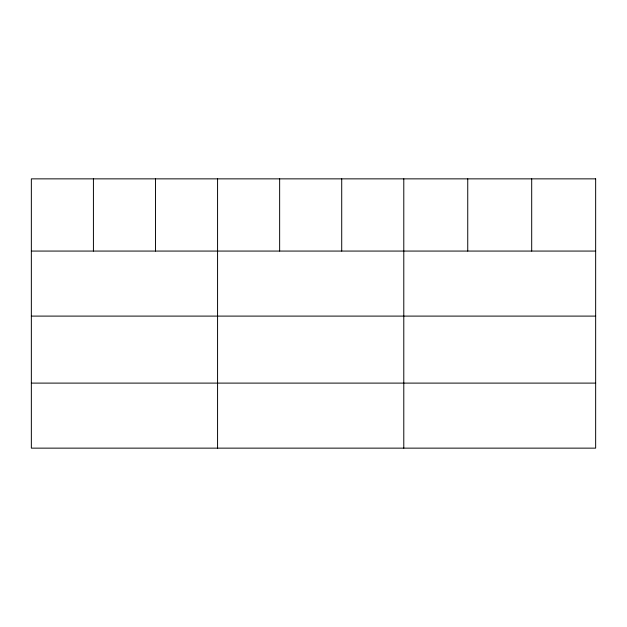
<?xml version="1.0" encoding="UTF-8"?>
<svg xmlns="http://www.w3.org/2000/svg" width="627" height="627" viewBox="0 0 627 627"><rect width="100%" height="100%" fill="white"/><g stroke="black" fill="none" stroke-linecap="round" stroke-linejoin="round"><path stroke-width="0.94" d="M31.35 251.066L595.65 251.066M31.35 316.102L595.65 316.102M31.35 383.105L595.65 383.105M531.696 178.86L531.696 251.066M467.742 178.86L467.742 251.066M403.788 178.86L403.788 448.14M341.715 178.86L341.715 251.066M279.642 178.86L279.642 251.066M217.569 178.86L217.569 448.14M155.496 178.86L155.496 251.066M93.423 178.86L93.423 251.066M595.65 178.86L31.35 178.86L31.35 448.14L595.65 448.14L595.65 178.86"/></g></svg>
